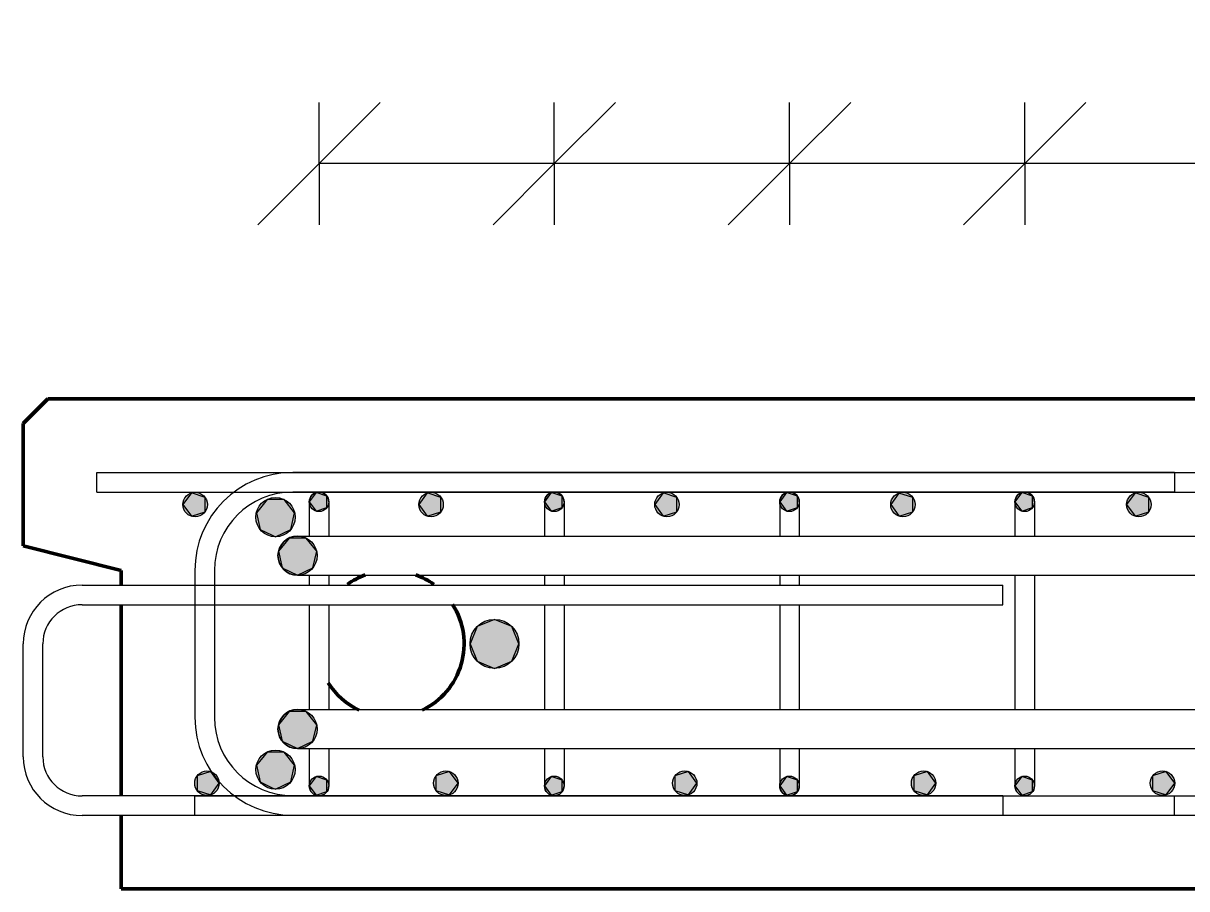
# Model space of a CAD drawing. Header units: millimetres. Extents: x 9013 to 19551, y 11604 to 23400.
# Drawn here: x 16753.5 to 17228.6, y 12913.8 to 13267.2 of the extents above; entities that cross this region are included whole.
import ezdxf

# ---------------------------------------------------------------- set-up
doc = ezdxf.new("R2010")
doc.units = ezdxf.units.MM
for name, color, linetype, lineweight in [('A-ANNO-DIMS', 211, 'Continuous', 9), ('A-ANNO-DIMS-25', 211, 'Continuous', 9), ('A-WALL', 113, 'Continuous', 25), ('S-RBAR', 171, 'Continuous', 18)]:
    doc.layers.add(name, color=color, linetype=linetype, lineweight=lineweight)
doc.styles.add('Nirmala UI Semilight', font='NirmalaS.ttf', dxfattribs={"width": 0.8, "height": 62.5})
doc.dimstyles.new('Arrow_Filled_-_2_5_NI_UI_2', dxfattribs={"dimscale": 304.8, "dimtxt": 65.460247, "dimasz": 0.164042, "dimexe": 0.082021, "dimexo": 0.0625, "dimgap": 0.082021, "dimtad": 1, "dimdec": 4, "dimzin": 0, "dimdsep": 46, "dimtxsty": 'Nirmala UI Semilight', "dimblk1": 'OBLIQUE', "dimblk2": 'OBLIQUE', "dimsah": 1, "dimcen": 0.09, "dimazin": 0, "dimtfac": 1, "dimtdec": 4, "dimtix": 1, "dimtmove": 0, "dimatfit": 3, "dimfxl": 0.082021, "dimfxlon": 1, "dimtvp": 1, "dimtolj": 1, "dimtzin": 0, "dimarcsym": 2})

# ---------------------------------------------------------------- blocks, each defined once
blk = doc.blocks.new('DIMBLOCK73-Elevation Top 3')
at = {"layer": 'A-ANNO-DIMS-25'}
for p, q in [((17162.47, 13209.92), (17187.47, 13234.92)), ((17162.47, 13209.92), (17162.47, 13234.92)), ((17258.52, 13209.92), (17283.52, 13234.92)), ((17258.52, 13209.92), (17258.52, 13234.92)), ((17162.47, 13209.92), (17137.47, 13184.92)), ((17258.52, 13209.92), (17162.47, 13209.92)), ((17162.47, 13209.92), (17162.47, 13184.92)), ((17258.52, 13209.92), (17233.52, 13184.92)), ((17258.52, 13209.92), (17258.52, 13184.92))]:
    blk.add_line(p, q, dxfattribs=at)
blk = doc.blocks.new('_Oblique')
at = {"color": 0, "linetype": 'ByBlock', "lineweight": -2}
blk.add_line((-0.5, -0.5), (0.5, 0.5), dxfattribs=at)
blk = doc.blocks.new('DIMBLOCK74-Elevation Top 3')
at = {"layer": 'A-ANNO-DIMS-25'}
for p, q in [((17066.42, 13209.92), (17091.42, 13234.92)), ((17066.42, 13209.92), (17066.42, 13234.92)), ((17162.47, 13209.92), (17187.47, 13234.92)), ((17162.47, 13209.92), (17162.47, 13234.92)), ((17066.42, 13209.92), (17041.42, 13184.92)), ((17162.47, 13209.92), (17066.42, 13209.92)), ((17066.42, 13209.92), (17066.42, 13184.92)), ((17162.47, 13209.92), (17137.47, 13184.92)), ((17162.47, 13209.92), (17162.47, 13184.92))]:
    blk.add_line(p, q, dxfattribs=at)
blk = doc.blocks.new('DIMBLOCK75-Elevation Top 3')
at = {"layer": 'A-ANNO-DIMS-25'}
for p, q in [((16970.37, 13209.92), (16995.37, 13234.92)), ((16970.37, 13209.92), (16970.37, 13234.92)), ((17066.42, 13209.92), (17091.42, 13234.92)), ((17066.42, 13209.92), (17066.42, 13234.92)), ((16970.37, 13209.92), (16945.37, 13184.92)), ((17066.42, 13209.92), (16970.37, 13209.92)), ((16970.37, 13209.92), (16970.37, 13184.92)), ((17066.42, 13209.92), (17041.42, 13184.92)), ((17066.42, 13209.92), (17066.42, 13184.92))]:
    blk.add_line(p, q, dxfattribs=at)
blk = doc.blocks.new('DIMBLOCK76-Elevation Top 3')
at = {"layer": 'A-ANNO-DIMS-25'}
for p, q in [((16874.32, 13209.92), (16899.32, 13234.92)), ((16874.32, 13209.92), (16874.32, 13234.92)), ((16970.37, 13209.92), (16995.37, 13234.92)), ((16970.37, 13209.92), (16970.37, 13234.92)), ((16874.32, 13209.92), (16849.32, 13184.92)), ((16970.37, 13209.92), (16874.32, 13209.92)), ((16874.32, 13209.92), (16874.32, 13184.92)), ((16970.37, 13209.92), (16945.37, 13184.92)), ((16970.37, 13209.92), (16970.37, 13184.92))]:
    blk.add_line(p, q, dxfattribs=at)
blk = doc.blocks.new('DIMBLOCK88-Elevation Top 3')
at = {"layer": 'A-ANNO-DIMS-25'}
for p, q in [((16874.32, 13209.92), (16899.32, 13234.92)), ((16874.32, 13209.92), (16874.32, 13234.92)), ((16970.37, 13209.92), (16995.37, 13234.92)), ((16970.37, 13209.92), (16970.37, 13234.92)), ((17066.42, 13209.92), (17091.42, 13234.92)), ((17066.42, 13209.92), (17066.42, 13234.92)), ((17162.47, 13209.92), (17187.47, 13234.92)), ((17162.47, 13209.92), (17162.47, 13234.92)), ((17258.52, 13209.92), (17283.52, 13234.92)), ((17258.52, 13209.92), (17258.52, 13234.92)), ((17354.57, 13209.92), (17379.57, 13234.92)), ((17354.57, 13209.92), (17354.57, 13234.92)), ((17450.62, 13209.92), (17475.62, 13234.92)), ((17450.62, 13209.92), (17450.62, 13234.92)), ((17546.68, 13209.92), (17571.68, 13234.92)), ((17546.68, 13209.92), (17546.68, 13234.92)), ((16874.32, 13209.92), (16849.32, 13184.92)), ((17546.68, 13209.92), (16874.32, 13209.92)), ((16970.37, 13209.92), (16874.32, 13209.92)), ((16874.32, 13209.92), (16874.32, 13184.92)), ((16970.37, 13209.92), (16945.37, 13184.92)), ((17066.42, 13209.92), (16970.37, 13209.92)), ((16970.37, 13209.92), (16970.37, 13184.92)), ((17066.42, 13209.92), (17041.42, 13184.92)), ((17162.47, 13209.92), (17066.42, 13209.92)), ((17066.42, 13209.92), (17066.42, 13184.92)), ((17162.47, 13209.92), (17137.47, 13184.92)), ((17258.52, 13209.92), (17162.47, 13209.92)), ((17162.47, 13209.92), (17162.47, 13184.92)), ((17258.52, 13209.92), (17233.52, 13184.92)), ((17354.57, 13209.92), (17258.52, 13209.92)), ((17258.52, 13209.92), (17258.52, 13184.92)), ((17354.57, 13209.92), (17329.57, 13184.92)), ((17450.62, 13209.92), (17354.57, 13209.92)), ((17354.57, 13209.92), (17354.57, 13184.92)), ((17450.62, 13209.92), (17425.62, 13184.92)), ((17546.68, 13209.92), (17450.62, 13209.92)), ((17450.62, 13209.92), (17450.62, 13184.92)), ((17546.68, 13209.92), (17521.68, 13184.92)), ((17546.68, 13209.92), (17546.68, 13184.92))]:
    blk.add_line(p, q, dxfattribs=at)
blk = doc.blocks.new('_None')

msp = doc.modelspace()

# ---------------------------------------------------------------- hatches: boundary and pattern name
at = {"layer": 'S-RBAR'}
h = msp.add_hatch(color=256, dxfattribs=at)
edge = h.paths.add_edge_path()
edge.add_arc((16823.72436, 13070.70307), 5, 0, 360)
for points in [[(16822.17928, 13065.94779), (16827.76945, 13067.76415), (16827.76945, 13073.642), (16822.17928, 13075.45836), (16818.72436, 13070.70307)], [(16873.08405, 13067.9996), (16877.55619, 13069.45269), (16877.55619, 13074.15497), (16873.08405, 13075.60806), (16870.32012, 13071.80383)], [(16918.51544, 13065.94779), (16924.10561, 13067.76415), (16924.10561, 13073.642), (16918.51544, 13075.45836), (16915.06052, 13070.70307)], [(16969.13483, 13067.9996), (16973.60696, 13069.45269), (16973.60696, 13074.15497), (16969.13483, 13075.60806), (16966.37089, 13071.80383)], [(17014.8516, 13065.94779), (17020.44177, 13067.76415), (17020.44177, 13073.642), (17014.8516, 13075.45836), (17011.39668, 13070.70307)], [(17065.1856, 13067.9996), (17069.65774, 13069.45269), (17069.65774, 13074.15497), (17065.1856, 13075.60806), (17062.42167, 13071.80383)], [(17111.18776, 13065.94779), (17116.77793, 13067.76415), (17116.77793, 13073.642), (17111.13386, 13075.38417), (17107.73284, 13070.70307), (17111.13386, 13066.02197)], [(17161.23637, 13067.9996), (17165.70851, 13069.45269), (17165.70851, 13074.15497), (17161.23637, 13075.60806), (17158.47244, 13071.80383)], [(17207.52392, 13065.94779), (17213.11409, 13067.76415), (17213.11409, 13073.642), (17207.52392, 13075.45836), (17204.069, 13070.70307)], [(16856.54397, 13057.54114), (16862.79862, 13060.55322), (16864.34339, 13067.3213), (16860.01504, 13072.74889), (16853.0729, 13072.74889), (16848.74454, 13067.3213), (16850.28932, 13060.55322), (16855.21968, 13058.17888)], [(16865.55464, 13041.82735), (16871.80929, 13044.83943), (16873.35406, 13051.60752), (16869.02571, 13057.0351), (16862.08357, 13057.0351), (16857.75522, 13051.60752), (16859.29999, 13044.83943)], [(16945.96337, 13003.80383), (16953.03444, 13006.73276), (16955.96337, 13013.80383), (16953.03444, 13020.8749), (16945.96337, 13023.80383), (16938.89231, 13020.8749), (16935.96337, 13013.80383), (16938.89231, 13006.73276), (16940.52441, 13006.05672)], [(16865.55464, 12971.01556), (16871.80929, 12974.02764), (16873.35406, 12980.79573), (16869.02571, 12986.22331), (16862.08357, 12986.22331), (16857.75522, 12980.79573), (16859.29999, 12974.02764)], [(16856.54397, 12954.42951), (16862.79862, 12957.44159), (16864.34339, 12964.20968), (16860.01504, 12969.63726), (16853.0729, 12969.63726), (16848.74454, 12964.20968), (16850.28932, 12957.44159), (16855.21968, 12955.06725)], [(16830.08905, 12952.1493), (16833.54397, 12956.90459), (16830.08905, 12961.65987), (16824.49888, 12959.84351), (16824.49888, 12953.96566)], [(16927.63451, 12952.1493), (16931.08942, 12956.90459), (16927.63451, 12961.65987), (16922.04434, 12959.84351), (16922.04434, 12953.96566)], [(17025.17996, 12952.1493), (17028.63488, 12956.90459), (17025.17996, 12961.65987), (17019.58979, 12959.84351), (17019.58979, 12953.96566)], [(17122.72542, 12952.1493), (17126.18033, 12956.90459), (17122.72542, 12961.65987), (17117.13525, 12959.84351), (17117.13525, 12953.96566)], [(17220.27087, 12952.1493), (17223.72579, 12956.90459), (17220.27087, 12961.65987), (17214.6807, 12959.84351), (17214.6807, 12953.96566)], [(16873.08405, 12951.9996), (16877.55619, 12953.45269), (16877.55619, 12958.15497), (16873.08405, 12959.60806), (16870.32012, 12955.80383), (16870.56551, 12955.46608)], [(16969.13483, 12951.9996), (16973.60696, 12953.45269), (16973.60696, 12958.15497), (16969.13483, 12959.60806), (16966.37089, 12955.80383)], [(17065.1856, 12951.9996), (17069.65774, 12953.45269), (17069.65774, 12958.15497), (17065.1856, 12959.60806), (17062.42167, 12955.80383)], [(17161.23637, 12951.9996), (17165.70851, 12953.45269), (17165.70851, 12958.15497), (17161.23637, 12959.60806), (17158.47244, 12955.80383)]]:
    msp.add_hatch(color=256, dxfattribs=at).paths.add_polyline_path(points)
h = msp.add_hatch(color=256, dxfattribs=at)
edge = h.paths.add_edge_path()
edge.add_arc((16874.32012, 13071.80383), 4, 0, 360)
h = msp.add_hatch(color=256, dxfattribs=at)
edge = h.paths.add_edge_path()
edge.add_arc((16920.06052, 13070.70307), 5, 0, 360)
h = msp.add_hatch(color=256, dxfattribs=at)
edge = h.paths.add_edge_path()
edge.add_arc((16970.37089, 13071.80383), 4, 0, 360)
h = msp.add_hatch(color=256, dxfattribs=at)
edge = h.paths.add_edge_path()
edge.add_arc((17016.39668, 13070.70307), 5, 0, 360)
h = msp.add_hatch(color=256, dxfattribs=at)
edge = h.paths.add_edge_path()
edge.add_arc((17066.42167, 13071.80383), 4, 0, 360)
h = msp.add_hatch(color=256, dxfattribs=at)
edge = h.paths.add_edge_path()
edge.add_arc((17112.73284, 13070.70307), 5, 0, 360)
h = msp.add_hatch(color=256, dxfattribs=at)
edge = h.paths.add_edge_path()
edge.add_arc((17162.47244, 13071.80383), 4, 0, 360)
h = msp.add_hatch(color=256, dxfattribs=at)
edge = h.paths.add_edge_path()
edge.add_arc((17209.069, 13070.70307), 5, 0, 360)
h = msp.add_hatch(color=256, dxfattribs=at)
edge = h.paths.add_edge_path()
edge.add_arc((16856.54397, 13065.54114), 8, 0, 360)
h = msp.add_hatch(color=256, dxfattribs=at)
edge = h.paths.add_edge_path()
edge.add_arc((16865.55464, 13049.82735), 8, 0, 360)
h = msp.add_hatch(color=256, dxfattribs=at)
edge = h.paths.add_edge_path()
edge.add_arc((16945.96337, 13013.80383), 10, 0, 360)
h = msp.add_hatch(color=256, dxfattribs=at)
edge = h.paths.add_edge_path()
edge.add_arc((16865.55464, 12979.01556), 8, 0, 360)
h = msp.add_hatch(color=256, dxfattribs=at)
edge = h.paths.add_edge_path()
edge.add_arc((16856.54397, 12962.42951), 8, 0, 360)
h = msp.add_hatch(color=256, dxfattribs=at)
edge = h.paths.add_edge_path()
edge.add_arc((16828.54397, 12956.90459), 5, 0, 360)
h = msp.add_hatch(color=256, dxfattribs=at)
edge = h.paths.add_edge_path()
edge.add_arc((16926.08942, 12956.90459), 5, 0, 360)
h = msp.add_hatch(color=256, dxfattribs=at)
edge = h.paths.add_edge_path()
edge.add_arc((17023.63488, 12956.90459), 5, 0, 360)
h = msp.add_hatch(color=256, dxfattribs=at)
edge = h.paths.add_edge_path()
edge.add_arc((17121.18033, 12956.90459), 5, 0, 360)
h = msp.add_hatch(color=256, dxfattribs=at)
edge = h.paths.add_edge_path()
edge.add_arc((17218.72579, 12956.90459), 5, 0, 360)
h = msp.add_hatch(color=256, dxfattribs=at)
edge = h.paths.add_edge_path()
edge.add_arc((16874.32012, 12955.80383), 4, 0, 360)
h = msp.add_hatch(color=256, dxfattribs=at)
edge = h.paths.add_edge_path()
edge.add_arc((16970.37089, 12955.80383), 4, 0, 360)
h = msp.add_hatch(color=256, dxfattribs=at)
edge = h.paths.add_edge_path()
edge.add_arc((17066.42167, 12955.80383), 4, 0, 360)
h = msp.add_hatch(color=256, dxfattribs=at)
edge = h.paths.add_edge_path()
edge.add_arc((17162.47244, 12955.80383), 4, 0, 360)

# ---------------------------------------------------------------- linework, layer by layer
at = {"layer": 'A-WALL', "lineweight": 50}
for p, q in [((16763.60582, 13113.80383), (16753.54397, 13103.74198)), ((18999.54139, 13113.80383), (16763.60582, 13113.80383)), ((16753.54397, 13103.74198), (16753.54397, 13053.80383)), ((16753.54397, 13053.80383), (16793.54397, 13043.80383)), ((16793.54397, 13043.80383), (16793.54397, 13037.80383)), ((16793.54397, 13029.80383), (16793.54397, 12951.67529)), ((16793.54397, 12943.67529), (16793.54397, 12913.80383)), ((16793.54397, 12913.80383), (17405.54601, 12913.80383))]:
    msp.add_line(p, q, dxfattribs=at)
for start, end in [(110.1466335, 126), (54, 69.8533665), (295.3645448, 32.4840526), (211.9729322, 244.6354552)]:
    msp.add_arc((16903.54397, 13013.80383), 30, start, end, dxfattribs=at)
at = {"layer": 'S-RBAR'}
for p, q in [((16783.54397, 13083.80383), (18979.54397, 13083.80383)), ((16783.54397, 13075.80383), (16783.54397, 13083.80383)), ((17223.60324, 13083.80383), (16863.60324, 13083.80383)), ((17223.60324, 13083.80383), (17223.60324, 13075.80383)), ((16783.54397, 13075.80383), (18979.54397, 13075.80383)), ((16822.17928, 13075.45836), (16818.72436, 13070.70307)), ((16827.76945, 13073.642), (16822.17928, 13075.45836)), ((17223.60324, 13075.80383), (16863.60324, 13075.80383)), ((16873.08405, 13075.60806), (16870.32012, 13071.80383)), ((16877.55619, 13074.15497), (16873.08405, 13075.60806)), ((16918.51544, 13075.45836), (16915.06052, 13070.70307)), ((16924.10561, 13073.642), (16918.51544, 13075.45836)), ((16969.13483, 13075.60806), (16966.37089, 13071.80383)), ((16973.60696, 13074.15497), (16969.13483, 13075.60806)), ((17014.8516, 13075.45836), (17011.39668, 13070.70307)), ((17020.44177, 13073.642), (17014.8516, 13075.45836)), ((17065.1856, 13075.60806), (17062.42167, 13071.80383)), ((17069.65774, 13074.15497), (17065.1856, 13075.60806)), ((17111.13386, 13075.38417), (17107.73284, 13070.70307)), ((17116.77793, 13073.642), (17111.13386, 13075.38417)), ((17161.23637, 13075.60806), (17158.47244, 13071.80383)), ((17165.70851, 13074.15497), (17161.23637, 13075.60806)), ((17207.52392, 13075.45836), (17204.069, 13070.70307)), ((17213.11409, 13073.642), (17207.52392, 13075.45836)), ((16818.72436, 13070.70307), (16822.17928, 13065.94779)), ((16827.76945, 13067.76415), (16827.76945, 13073.642)), ((16853.0729, 13072.74889), (16848.74454, 13067.3213)), ((16860.01504, 13072.74889), (16853.0729, 13072.74889)), ((16864.34339, 13067.3213), (16860.01504, 13072.74889)), ((16870.32012, 13071.80383), (16870.32012, 13058.0145)), ((16870.32012, 13071.80383), (16873.08405, 13067.9996)), ((16877.55619, 13069.45269), (16877.55619, 13074.15497)), ((16878.32012, 13071.80383), (16878.32012, 13058.0145)), ((16915.06052, 13070.70307), (16918.51544, 13065.94779)), ((16924.10561, 13067.76415), (16924.10561, 13073.642)), ((16966.37089, 13071.80383), (16966.37089, 13058.0145)), ((16966.37089, 13071.80383), (16969.13483, 13067.9996)), ((16973.60696, 13069.45269), (16973.60696, 13074.15497)), ((16974.37089, 13071.80383), (16974.37089, 13058.0145)), ((17011.39668, 13070.70307), (17014.8516, 13065.94779)), ((17020.44177, 13067.76415), (17020.44177, 13073.642)), ((17062.42167, 13071.80383), (17062.42167, 13058.0145)), ((17062.42167, 13071.80383), (17065.1856, 13067.9996)), ((17069.65774, 13069.45269), (17069.65774, 13074.15497)), ((17070.42167, 13071.80383), (17070.42167, 13058.0145)), ((17107.73284, 13070.70307), (17111.13386, 13066.02197)), ((17116.77793, 13067.76415), (17116.77793, 13073.642)), ((17158.47244, 13071.80383), (17158.47244, 13058.0145)), ((17158.47244, 13071.80383), (17161.23637, 13067.9996)), ((17165.70851, 13069.45269), (17165.70851, 13074.15497)), ((17166.47244, 13071.80383), (17166.47244, 13058.0145)), ((17204.069, 13070.70307), (17207.52392, 13065.94779)), ((17213.11409, 13067.76415), (17213.11409, 13073.642)), ((16822.17928, 13065.94779), (16827.76945, 13067.76415)), ((16848.74454, 13067.3213), (16850.28932, 13060.55322)), ((16862.79862, 13060.55322), (16864.34339, 13067.3213)), ((16873.08405, 13067.9996), (16877.55619, 13069.45269)), ((16918.51544, 13065.94779), (16924.10561, 13067.76415)), ((16969.13483, 13067.9996), (16973.60696, 13069.45269)), ((17014.8516, 13065.94779), (17020.44177, 13067.76415)), ((17065.1856, 13067.9996), (17069.65774, 13069.45269)), ((17111.13386, 13066.02197), (17111.18776, 13065.94779)), ((17111.18776, 13065.94779), (17116.77793, 13067.76415)), ((17161.23637, 13067.9996), (17165.70851, 13069.45269)), ((17207.52392, 13065.94779), (17213.11409, 13067.76415)), ((16850.28932, 13060.55322), (16855.21968, 13058.17888)), ((16856.54397, 13057.54114), (16862.79862, 13060.55322)), ((16855.21968, 13058.17888), (16856.54397, 13057.54114)), ((16862.08357, 13057.0351), (16857.75522, 13051.60752)), ((16869.02571, 13057.0351), (16862.08357, 13057.0351)), ((16865.55464, 13057.82735), (16921.05464, 13057.82735)), ((16873.35406, 13051.60752), (16869.02571, 13057.0351)), ((16921.05464, 13057.82735), (17445.54601, 13057.82735)), ((16857.75522, 13051.60752), (16859.29999, 13044.83943)), ((16871.80929, 13044.83943), (16873.35406, 13051.60752)), ((16823.60324, 13043.80383), (16823.60324, 12983.80383)), ((16831.60324, 13043.80383), (16831.60324, 12983.80383)), ((16859.29999, 13044.83943), (16865.55464, 13041.82735)), ((16865.55464, 13041.82735), (16871.80929, 13044.83943)), ((16865.55464, 13041.82735), (16921.05464, 13041.82735)), ((16870.32012, 13041.86766), (16870.32012, 13037.8258)), ((16878.32012, 13041.86766), (16878.32012, 13037.8258)), ((16921.05464, 13041.82735), (17445.54601, 13041.82735)), ((16966.37089, 13041.86766), (16966.37089, 13037.8258)), ((16974.37089, 13041.86766), (16974.37089, 13037.8258)), ((17062.42167, 13041.86766), (17062.42167, 13037.8258)), ((17070.42167, 13041.86766), (17070.42167, 13037.8258)), ((17158.47244, 13041.86766), (17158.47244, 13035.80383)), ((17166.47244, 13041.86766), (17166.47244, 13035.80383)), ((16777.54192, 13037.80383), (17153.54192, 13037.80383)), ((17153.54192, 13029.80383), (17153.54192, 13037.80383)), ((17158.47244, 13035.80383), (17158.47244, 12991.80383)), ((17166.47244, 13035.80383), (17166.47244, 12991.80383)), ((16777.54192, 13029.80383), (17153.54192, 13029.80383)), ((16870.32012, 13029.80383), (16870.32012, 12991.80383)), ((16878.32012, 13029.80383), (16878.32012, 12991.80383)), ((16966.37089, 13029.80383), (16966.37089, 12991.80383)), ((16974.37089, 13029.80383), (16974.37089, 12991.80383)), ((17062.42167, 13029.80383), (17062.42167, 12991.80383)), ((17070.42167, 13029.80383), (17070.42167, 12991.80383)), ((16945.96337, 13023.80383), (16938.89231, 13020.8749)), ((16953.03444, 13020.8749), (16945.96337, 13023.80383)), ((16938.89231, 13020.8749), (16935.96337, 13013.80383)), ((16955.96337, 13013.80383), (16953.03444, 13020.8749)), ((16753.54192, 12967.67529), (16753.54192, 13013.80383)), ((16761.54192, 12967.67529), (16761.54192, 13013.80383)), ((16935.96337, 13013.80383), (16938.89231, 13006.73276)), ((16953.03444, 13006.73276), (16955.96337, 13013.80383)), ((16938.89231, 13006.73276), (16940.52441, 13006.05672)), ((16940.52441, 13006.05672), (16945.96337, 13003.80383)), ((16945.96337, 13003.80383), (16953.03444, 13006.73276)), ((16870.32012, 12991.80383), (16870.32012, 12986.97502)), ((16878.32012, 12991.80383), (16878.32012, 12986.97502)), ((16966.37089, 12991.80383), (16966.37089, 12986.97502)), ((16974.37089, 12991.80383), (16974.37089, 12986.97502)), ((17062.42167, 12991.80383), (17062.42167, 12986.97502)), ((17070.42167, 12991.80383), (17070.42167, 12986.97502)), ((17158.47244, 12991.80383), (17158.47244, 12986.97502)), ((17166.47244, 12991.80383), (17166.47244, 12986.97502)), ((16862.08357, 12986.22331), (16857.75522, 12980.79573)), ((16869.02571, 12986.22331), (16862.08357, 12986.22331)), ((16865.55464, 12987.01556), (16921.05464, 12987.01556)), ((16873.35406, 12980.79573), (16869.02571, 12986.22331)), ((16921.05464, 12987.01556), (17445.54601, 12987.01556)), ((16857.75522, 12980.79573), (16859.29999, 12974.02764)), ((16871.80929, 12974.02764), (16873.35406, 12980.79573)), ((16859.29999, 12974.02764), (16865.55464, 12971.01556)), ((16865.55464, 12971.01556), (16871.80929, 12974.02764)), ((16865.55464, 12971.01556), (16921.05464, 12971.01556)), ((16870.32012, 12970.84252), (16870.32012, 12955.80383)), ((16878.32012, 12970.84252), (16878.32012, 12955.80383)), ((16921.05464, 12971.01556), (17445.54601, 12971.01556)), ((16966.37089, 12970.84252), (16966.37089, 12955.80383)), ((16974.37089, 12970.84252), (16974.37089, 12955.80383)), ((17062.42167, 12970.84252), (17062.42167, 12955.80383)), ((17070.42167, 12970.84252), (17070.42167, 12955.80383)), ((17158.47244, 12970.84252), (17158.47244, 12955.80383)), ((17166.47244, 12970.84252), (17166.47244, 12955.80383)), ((16853.0729, 12969.63726), (16848.74454, 12964.20968)), ((16860.01504, 12969.63726), (16853.0729, 12969.63726)), ((16864.34339, 12964.20968), (16860.01504, 12969.63726)), ((16830.08905, 12961.65987), (16824.49888, 12959.84351)), ((16833.54397, 12956.90459), (16830.08905, 12961.65987)), ((16848.74454, 12964.20968), (16850.28932, 12957.44159)), ((16862.79862, 12957.44159), (16864.34339, 12964.20968)), ((16927.63451, 12961.65987), (16922.04434, 12959.84351)), ((16931.08942, 12956.90459), (16927.63451, 12961.65987)), ((17025.17996, 12961.65987), (17019.58979, 12959.84351)), ((17028.63488, 12956.90459), (17025.17996, 12961.65987)), ((17122.72542, 12961.65987), (17117.13525, 12959.84351)), ((17126.18033, 12956.90459), (17122.72542, 12961.65987)), ((17220.27087, 12961.65987), (17214.6807, 12959.84351)), ((17223.72579, 12956.90459), (17220.27087, 12961.65987)), ((16824.49888, 12959.84351), (16824.49888, 12953.96566)), ((16830.08905, 12952.1493), (16833.54397, 12956.90459)), ((16850.28932, 12957.44159), (16855.21968, 12955.06725)), ((16856.54397, 12954.42951), (16862.79862, 12957.44159)), ((16873.08405, 12959.60806), (16870.32012, 12955.80383)), ((16870.32012, 12955.80383), (16870.56551, 12955.46608)), ((16877.55619, 12958.15497), (16873.08405, 12959.60806)), ((16877.55619, 12953.45269), (16877.55619, 12958.15497)), ((16922.04434, 12959.84351), (16922.04434, 12953.96566)), ((16927.63451, 12952.1493), (16931.08942, 12956.90459)), ((16969.13483, 12959.60806), (16966.37089, 12955.80383)), ((16966.37089, 12955.80383), (16969.13483, 12951.9996)), ((16973.60696, 12958.15497), (16969.13483, 12959.60806)), ((16973.60696, 12953.45269), (16973.60696, 12958.15497)), ((17019.58979, 12959.84351), (17019.58979, 12953.96566)), ((17025.17996, 12952.1493), (17028.63488, 12956.90459)), ((17065.1856, 12959.60806), (17062.42167, 12955.80383)), ((17062.42167, 12955.80383), (17065.1856, 12951.9996)), ((17069.65774, 12958.15497), (17065.1856, 12959.60806)), ((17069.65774, 12953.45269), (17069.65774, 12958.15497)), ((17117.13525, 12959.84351), (17117.13525, 12953.96566)), ((17122.72542, 12952.1493), (17126.18033, 12956.90459)), ((17161.23637, 12959.60806), (17158.47244, 12955.80383)), ((17158.47244, 12955.80383), (17161.23637, 12951.9996)), ((17165.70851, 12958.15497), (17161.23637, 12959.60806)), ((17165.70851, 12953.45269), (17165.70851, 12958.15497)), ((17214.6807, 12959.84351), (17214.6807, 12953.96566)), ((17220.27087, 12952.1493), (17223.72579, 12956.90459)), ((17153.54192, 12951.67529), (16777.54192, 12951.67529)), ((16823.54397, 12951.80383), (17657.76172, 12951.80383)), ((16823.54397, 12943.80383), (16823.54397, 12951.80383)), ((16824.49888, 12953.96566), (16830.08905, 12952.1493)), ((16855.21968, 12955.06725), (16856.54397, 12954.42951)), ((16863.60324, 12951.80383), (17223.60324, 12951.80383)), ((16870.56551, 12955.46608), (16873.08405, 12951.9996)), ((16873.08405, 12951.9996), (16877.55619, 12953.45269)), ((16922.04434, 12953.96566), (16927.63451, 12952.1493)), ((16969.13483, 12951.9996), (16973.60696, 12953.45269)), ((17019.58979, 12953.96566), (17025.17996, 12952.1493)), ((17065.1856, 12951.9996), (17069.65774, 12953.45269)), ((17117.13525, 12953.96566), (17122.72542, 12952.1493)), ((17153.54192, 12951.67529), (17153.54192, 12943.67529)), ((17161.23637, 12951.9996), (17165.70851, 12953.45269)), ((17214.6807, 12953.96566), (17220.27087, 12952.1493)), ((17223.60324, 12943.80383), (17223.60324, 12951.80383)), ((17153.54192, 12943.67529), (16777.54192, 12943.67529)), ((16823.54397, 12943.80383), (17657.76172, 12943.80383)), ((16863.60324, 12943.80383), (17223.60324, 12943.80383))]:
    msp.add_line(p, q, dxfattribs=at)
for centre, radius in [((16823.72436, 13070.70307), 5), ((16874.32012, 13071.80383), 4), ((16920.06052, 13070.70307), 5), ((16970.37089, 13071.80383), 4), ((17016.39668, 13070.70307), 5), ((17066.42167, 13071.80383), 4), ((17112.73284, 13070.70307), 5), ((17162.47244, 13071.80383), 4), ((17209.069, 13070.70307), 5), ((16856.54397, 13065.54114), 8), ((16865.55464, 13049.82735), 8), ((16945.96337, 13013.80383), 10), ((16865.55464, 12979.01556), 8), ((16856.54397, 12962.42951), 8), ((16828.54397, 12956.90459), 5), ((16926.08942, 12956.90459), 5), ((17023.63488, 12956.90459), 5), ((17121.18033, 12956.90459), 5), ((17218.72579, 12956.90459), 5), ((16874.32012, 12955.80383), 4), ((16970.37089, 12955.80383), 4), ((17066.42167, 12955.80383), 4), ((17162.47244, 12955.80383), 4)]:
    msp.add_circle(centre, radius, dxfattribs=at)
for centre, radius, start, end in [((16863.60324, 13043.80383), 40, 90, 180), ((16863.60324, 13043.80383), 32, 90, 180), ((16874.32012, 13071.80383), 4, 0, 180), ((16970.37089, 13071.80383), 4, 0, 180), ((17066.42167, 13071.80383), 4, 0, 180), ((17162.47244, 13071.80383), 4, 360, 180), ((16865.55464, 13049.82735), 8, 90, 270), ((16777.54192, 13013.80383), 24, 90, 180), ((16777.54192, 13013.80383), 16, 90, 180), ((16865.55464, 12979.01556), 8, 90, 270), ((16863.60324, 12983.80383), 40, 180, 270), ((16863.60324, 12983.80383), 32, 180, 270), ((16777.54192, 12967.67529), 24, 180, 270), ((16777.54192, 12967.67529), 16, 180, 270), ((16874.32012, 12955.80383), 4, 180, 0), ((16970.37089, 12955.80383), 4, 180, 0), ((17066.42167, 12955.80383), 4, 180, 0), ((17162.47244, 12955.80383), 4, 180, 360)]:
    msp.add_arc(centre, radius, start, end, dxfattribs=at)

# ---------------------------------------------------------------- dimensions: what is measured, and where the dimension line sits
at = {"layer": 'A-ANNO-DIMS'}
for base, p1, p2, text, override, picture, middle in [((16874.32012, 13209.92449), (17546.67554, 13184.92449), (16874.32012, 13184.92449), '672', {"dimpost": '<>', "dimblk1": 'None', "dimblk2": 'None', "dimsah": 1, "dimfxl": 672.355416}, 'DIMBLOCK88-Elevation Top 3', (17210.49783, 13267.24231)), ((17066.42167, 13209.92449), (17162.47244, 13184.92449), (17066.42167, 13184.92449), ' ', {"dimpost": '<>', "dimfxl": 96.050774}, 'DIMBLOCK74-Elevation Top 3', (17114.44705, 13209.92449))]:
    dim = msp.add_linear_dim(base=base, p1=p1, p2=p2, angle=0, text=text, dimstyle='Arrow_Filled_-_2_5_NI_UI_2', override=override, dxfattribs=at)
    dim.commit()
    dim.dimension.update_dxf_attribs({"geometry": picture, "text_midpoint": middle})
for base, p1, p2, picture, middle in [((16874.32012, 13209.92449), (16970.37089, 13184.92449), (16874.32012, 13184.92449), 'DIMBLOCK76-Elevation Top 3', (16922.34551, 13209.92449)), ((16970.37089, 13209.92449), (17066.42167, 13184.92449), (16970.37089, 13184.92449), 'DIMBLOCK75-Elevation Top 3', (17018.39628, 13209.92449)), ((17162.47244, 13209.92449), (17258.52321, 13184.92449), (17162.47244, 13184.92449), 'DIMBLOCK73-Elevation Top 3', (17210.49783, 13209.92449))]:
    dim = msp.add_linear_dim(base=base, p1=p1, p2=p2, text=' ', dimstyle='Arrow_Filled_-_2_5_NI_UI_2', override={"dimpost": '<>', "dimfxl": 96.050774}, dxfattribs=at)
    dim.commit()
    dim.dimension.update_dxf_attribs({"geometry": picture, "text_midpoint": middle})

doc.saveas('drawing.dxf')
